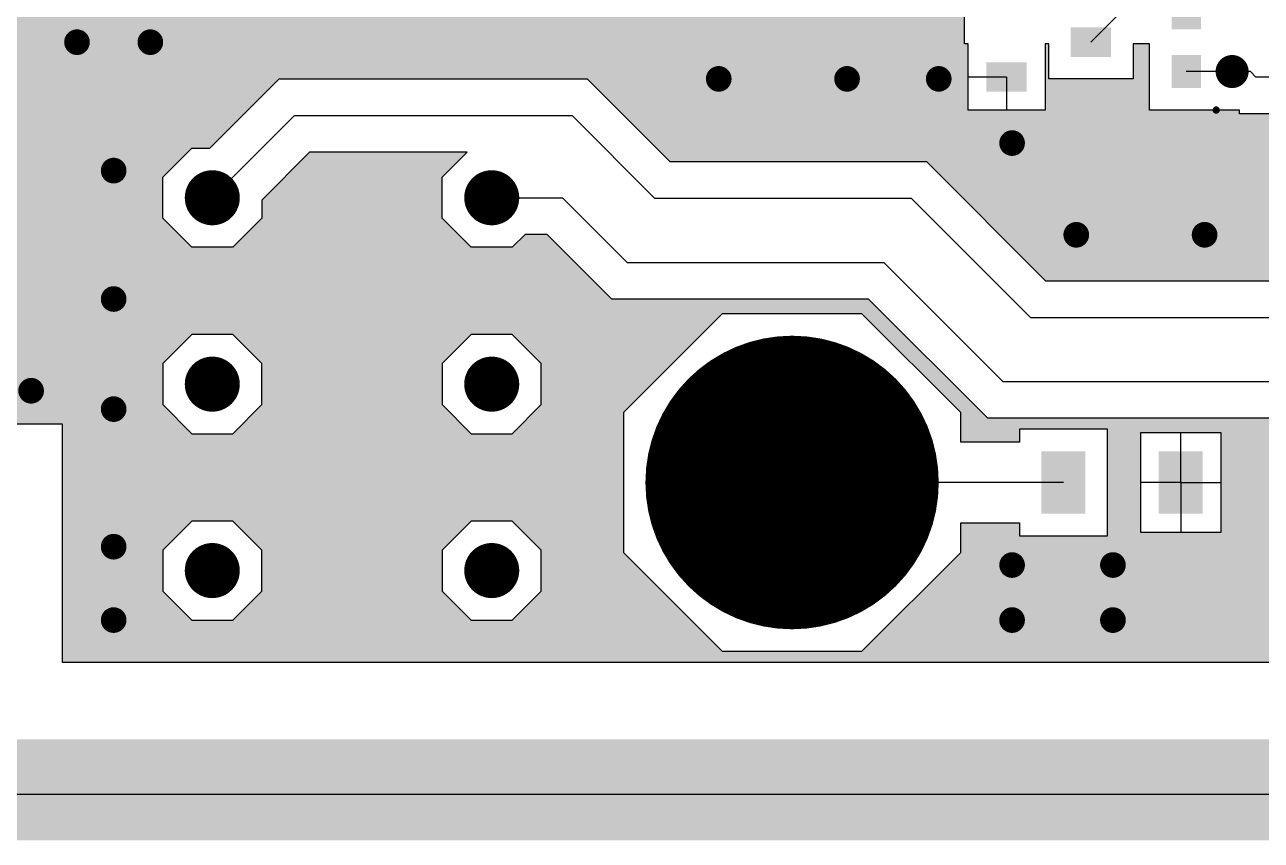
# Model space of a CAD drawing. Extents: x 295 to 953, y 10 to 290.
# Drawn here: x 518.8 to 574.4, y 85.4 to 122.1 of the extents above; entities that cross this region are included whole.
import ezdxf

# ---------------------------------------------------------------- set-up
doc = ezdxf.new("R2010")
doc.units = 0
doc.header["$LTSCALE"] = 5
doc.header["$MEASUREMENT"] = 0
doc.layers.get('0').update_dxf_attribs({"linetype": 'CONTINUOUS', "lineweight": 25})
doc.layers.add('16_COMP_GBR', color=1, linetype='CONTINUOUS')

msp = doc.modelspace()

# ---------------------------------------------------------------- linework, layer by layer
for points, const_width in [([(520.864, 121.3, 1), (521.441, 121.3, 1)], 0.577), ([(524.164, 121.3, 1), (524.741, 121.3, 1)], 0.577), ([(549.739, 119.65, 1), (550.316, 119.65, 1)], 0.577), ([(555.514, 119.65, 1), (556.091, 119.65, 1)], 0.577), ([(559.639, 119.65, 1), (560.216, 119.65, 1)], 0.577), ([(572.756, 119.98, 1), (573.499, 119.98, 1)], 0.742), ([(572.327, 118.248, 1), (572.492, 118.248, 1)], 0.165), ([(562.939, 116.763, 1), (563.516, 116.763, 1)], 0.577), ([(522.514, 115.525, 1), (523.091, 115.525, 1)], 0.577), ([(526.622, 114.304, 1), (527.86, 114.304, 1)], 1.238), ([(539.195, 114.304, 1), (540.433, 114.304, 1)], 1.238), ([(565.826, 112.638, 1), (566.404, 112.638, 1)], 0.577), ([(571.601, 112.638, 1), (572.179, 112.638, 1)], 0.577), ([(522.514, 109.75, 1), (523.091, 109.75, 1)], 0.577), ([(550.028, 101.5, 1), (556.628, 101.5, 1)], 6.6), ([(526.622, 105.922, 1), (527.86, 105.922, 1)], 1.238), ([(539.195, 105.922, 1), (540.433, 105.922, 1)], 1.238), ([(518.801, 105.625, 1), (519.379, 105.625, 1)], 0.577), ([(522.514, 104.8, 1), (523.091, 104.8, 1)], 0.577), ([(522.514, 98.613, 1), (523.091, 98.613, 1)], 0.577), ([(526.622, 97.54, 1), (527.86, 97.54, 1)], 1.238), ([(539.195, 97.54, 1), (540.433, 97.54, 1)], 1.238), ([(562.939, 97.788, 1), (563.516, 97.788, 1)], 0.577), ([(567.476, 97.788, 1), (568.054, 97.788, 1)], 0.577), ([(522.514, 95.313, 1), (523.091, 95.313, 1)], 0.577), ([(562.939, 95.313, 1), (563.516, 95.313, 1)], 0.577), ([(567.476, 95.313, 1), (568.054, 95.313, 1)], 0.577)]:
    msp.add_lwpolyline(points, format="xyb", close=True, dxfattribs=dict(const_width=const_width))
for points in [[(571.725, 123.363), (571.725, 121.878), (570.405, 123.363), (570.405, 121.878)], [(567.683, 121.96), (567.683, 120.64), (565.868, 121.96), (565.868, 120.64)], [(563.888, 120.393), (563.888, 119.073), (562.073, 120.393), (562.073, 119.073)], [(571.725, 120.723), (571.725, 119.238), (570.405, 120.723), (570.405, 119.238)], [(566.528, 102.903), (566.528, 100.098), (564.548, 102.903), (564.548, 100.098)], [(571.808, 102.903), (571.808, 100.098), (569.828, 102.903), (569.828, 100.098)]]:
    msp.add_solid(points)
at = {"layer": '16_COMP_GBR', "color": 7}
for p, q in [((561.083, 121.218), (561.083, 124.518)), ((566.775, 121.3), (568.095, 122.62)), ((561.248, 121.218), (561.083, 121.218)), ((561.248, 118.248), (561.248, 121.218)), ((564.713, 121.218), (564.713, 118.248)), ((564.878, 121.218), (564.713, 121.218)), ((564.878, 119.65), (564.878, 121.218)), ((568.676, 121.218), (568.673, 121.214)), ((568.673, 121.214), (568.673, 119.65)), ((569.415, 121.218), (568.676, 121.218)), ((569.415, 118.248), (569.415, 121.218)), ((527.135, 116.531), (530.254, 119.65)), ((530.254, 119.65), (544.111, 119.65)), ((544.111, 119.65), (547.823, 115.938)), ((562.98, 119.733), (561.248, 119.733)), ((562.98, 119.733), (562.98, 118.248)), ((568.673, 119.65), (564.878, 119.65)), ((573.128, 119.98), (571.065, 119.98)), ((573.953, 119.98), (573.128, 119.98)), ((573.953, 119.98), (574.2, 119.733)), ((575.355, 119.733), (574.2, 119.733)), ((527.241, 114.304), (530.937, 118)), ((530.937, 118), (543.428, 118)), ((547.14, 114.288), (543.428, 118)), ((564.713, 118.248), (561.248, 118.248)), ((572.41, 118.248), (569.415, 118.248)), ((573.458, 118.248), (572.41, 118.248)), ((573.458, 118.083), (573.458, 118.248)), ((577.253, 118.083), (573.458, 118.083)), ((525.014, 115.226), (526.319, 116.531)), ((526.319, 116.531), (527.135, 116.531)), ((531.62, 116.35), (529.469, 114.198)), ((538.71, 116.35), (531.62, 116.35)), ((537.587, 115.226), (538.71, 116.35)), ((547.823, 115.938), (559.373, 115.938)), ((559.373, 115.938), (564.736, 110.575)), ((525.014, 113.382), (525.014, 115.226)), ((537.587, 113.382), (537.587, 115.226)), ((529.469, 114.198), (529.469, 113.382)), ((539.814, 114.304), (542.999, 114.304)), ((545.903, 111.4), (542.999, 114.304)), ((547.14, 114.288), (558.69, 114.288)), ((564.053, 108.925), (558.69, 114.288)), ((526.319, 112.077), (525.014, 113.382)), ((529.469, 113.382), (528.163, 112.077)), ((538.892, 112.077), (537.587, 113.382)), ((541.314, 112.654), (540.736, 112.077)), ((542.315, 112.654), (541.314, 112.654)), ((545.219, 109.75), (542.315, 112.654)), ((528.163, 112.077), (526.319, 112.077)), ((540.736, 112.077), (538.892, 112.077)), ((545.903, 111.4), (557.453, 111.4)), ((562.815, 106.038), (557.453, 111.4)), ((564.736, 110.575), (664.844, 110.575)), ((556.769, 109.75), (545.219, 109.75)), ((562.132, 104.388), (556.769, 109.75)), ((550.184, 109.09), (545.738, 104.643)), ((556.471, 109.09), (550.184, 109.09)), ((560.918, 104.643), (556.471, 109.09)), ((564.053, 108.925), (665.528, 108.925)), ((526.319, 108.149), (525.014, 106.844)), ((528.163, 108.149), (526.319, 108.149)), ((529.469, 106.844), (528.163, 108.149)), ((538.892, 108.149), (537.587, 106.844)), ((540.736, 108.149), (538.892, 108.149)), ((542.042, 106.844), (540.736, 108.149)), ((525.014, 106.844), (525.014, 105)), ((529.469, 105), (529.469, 106.844)), ((537.587, 106.844), (537.587, 105)), ((542.042, 105), (542.042, 106.844)), ((562.815, 106.038), (666.765, 106.038)), ((525.014, 105), (526.319, 103.695)), ((528.163, 103.695), (529.469, 105)), ((537.587, 105), (538.892, 103.695)), ((540.736, 103.695), (542.042, 105)), ((545.738, 104.643), (545.738, 98.357)), ((560.918, 103.315), (560.918, 104.643)), ((513.48, 104.14), (520.493, 104.14)), ((520.493, 104.14), (520.493, 93.415)), ((667.448, 104.388), (562.132, 104.388)), ((526.319, 103.695), (528.163, 103.695)), ((538.892, 103.695), (540.736, 103.695)), ((563.558, 103.893), (563.558, 103.315)), ((567.518, 103.893), (563.558, 103.893)), ((567.518, 99.108), (567.518, 103.893)), ((569.003, 103.728), (569.003, 99.273)), ((572.633, 103.728), (569.003, 103.728)), ((570.818, 101.5), (570.818, 103.728)), ((572.633, 99.273), (572.633, 103.728)), ((563.558, 103.315), (560.918, 103.315)), ((565.538, 101.5), (553.328, 101.5)), ((570.818, 101.5), (569.003, 101.5)), ((570.818, 101.5), (570.818, 99.273)), ((570.818, 101.5), (572.633, 101.5)), ((526.319, 99.767), (525.014, 98.462)), ((528.163, 99.767), (526.319, 99.767)), ((529.469, 98.462), (528.163, 99.767)), ((538.892, 99.767), (537.587, 98.462)), ((540.736, 99.767), (538.892, 99.767)), ((542.042, 98.462), (540.736, 99.767)), ((560.918, 99.685), (563.558, 99.685)), ((560.918, 98.357), (560.918, 99.685)), ((563.558, 99.685), (563.558, 99.108)), ((563.558, 99.108), (567.518, 99.108)), ((569.003, 99.273), (572.633, 99.273)), ((525.014, 98.462), (525.014, 96.618)), ((529.469, 96.618), (529.469, 98.462)), ((537.587, 98.462), (537.587, 96.618)), ((542.042, 96.618), (542.042, 98.462)), ((545.738, 98.357), (550.184, 93.91)), ((556.471, 93.91), (560.918, 98.357)), ((525.014, 96.618), (526.319, 95.313)), ((528.163, 95.313), (529.469, 96.618)), ((537.587, 96.618), (538.892, 95.313)), ((540.736, 95.313), (542.042, 96.618)), ((526.319, 95.313), (528.163, 95.313)), ((538.892, 95.313), (540.736, 95.313)), ((550.184, 93.91), (556.471, 93.91)), ((520.493, 93.415), (718.654, 93.415)), ((842.078, 87.475), (508.778, 87.475))]:
    msp.add_line(p, q, dxfattribs=at)
for points in [[(513.48, 121.218), (513.48, 122.785), (561.083, 121.218), (561.083, 122.785)], [(513.48, 121.217), (513.48, 121.218), (561.248, 121.217), (561.083, 121.218)], [(513.48, 119.65), (513.48, 121.217), (561.248, 119.65), (561.248, 121.217)], [(564.713, 121.217), (564.713, 121.218), (564.878, 121.217), (564.713, 121.218)], [(564.713, 119.65), (564.713, 121.217), (564.878, 119.65), (564.878, 121.217)], [(568.673, 121.214), (568.676, 121.217), (569.415, 121.214), (569.415, 121.217)], [(568.673, 119.65), (568.673, 121.214), (569.415, 119.65), (569.415, 121.214)], [(568.676, 121.217), (568.676, 121.218), (569.415, 121.217), (568.676, 121.218)], [(513.48, 116.531), (513.48, 119.65), (527.135, 116.531), (530.254, 119.65)], [(513.48, 119.65), (513.48, 119.65), (530.254, 119.65), (544.111, 119.65)], [(545.513, 118.248), (544.111, 119.65), (561.248, 118.248), (561.248, 119.65)], [(564.713, 118.248), (564.713, 119.65), (569.415, 118.248), (569.415, 119.65)], [(545.513, 118.247), (545.513, 118.248), (573.458, 118.247), (569.415, 118.248)], [(545.678, 118.083), (545.513, 118.247), (573.458, 118.083), (573.458, 118.247)], [(546.916, 116.845), (545.678, 118.083), (580.058, 116.845), (580.058, 118.083)], [(547.823, 115.938), (546.916, 116.845), (579.233, 115.938), (579.233, 116.845)], [(546.916, 116.845), (546.916, 116.845), (579.233, 116.845), (580.058, 116.845)], [(513.48, 116.531), (513.48, 116.531), (526.319, 116.531), (527.135, 116.531)], [(513.48, 115.226), (513.48, 116.531), (525.014, 115.226), (526.319, 116.531)], [(530.496, 115.226), (531.62, 116.35), (537.587, 115.226), (538.71, 116.35)], [(531.62, 116.35), (531.62, 116.35), (538.71, 116.35), (531.62, 116.35)], [(564.406, 110.905), (559.373, 115.938), (579.233, 110.905), (579.233, 115.938)], [(513.48, 113.382), (513.48, 115.226), (525.014, 113.382), (525.014, 115.226)], [(529.469, 114.198), (530.496, 115.226), (537.587, 114.198), (537.587, 115.226)], [(529.469, 113.382), (529.469, 114.198), (537.587, 113.382), (537.587, 114.198)], [(513.48, 112.077), (513.48, 113.382), (526.319, 112.077), (525.014, 113.382)], [(528.163, 112.077), (529.469, 113.382), (538.892, 112.077), (537.587, 113.382)], [(540.736, 112.076), (541.314, 112.654), (542.893, 112.076), (542.315, 112.654)], [(541.314, 112.654), (541.314, 112.654), (542.315, 112.654), (541.314, 112.654)], [(513.48, 112.076), (513.48, 112.077), (528.163, 112.076), (526.319, 112.077)], [(513.48, 109.75), (513.48, 112.076), (545.219, 109.75), (542.893, 112.076)], [(528.163, 112.076), (528.163, 112.077), (540.736, 112.076), (538.892, 112.077)], [(564.736, 110.575), (564.406, 110.905), (664.844, 110.575), (665.174, 110.905)], [(513.48, 109.09), (513.48, 109.75), (557.429, 109.09), (556.769, 109.75)], [(513.48, 109.75), (513.48, 109.75), (556.471, 109.75), (545.219, 109.75)], [(513.48, 108.149), (513.48, 109.09), (549.244, 108.149), (550.184, 109.09)], [(513.48, 109.09), (513.48, 109.09), (550.184, 109.09), (556.471, 109.09)], [(560.918, 104.643), (556.471, 109.09), (561.876, 104.643), (557.429, 109.09)], [(513.48, 108.149), (513.48, 108.149), (526.319, 108.149), (528.163, 108.149)], [(513.48, 106.844), (513.48, 108.149), (525.014, 106.844), (526.319, 108.149)], [(528.163, 108.149), (528.163, 108.149), (538.892, 108.149), (540.736, 108.149)], [(529.469, 106.844), (528.163, 108.149), (537.587, 106.844), (538.892, 108.149)], [(542.042, 106.844), (540.736, 108.149), (547.939, 106.844), (549.244, 108.149)], [(513.48, 105), (513.48, 106.844), (525.014, 105), (525.014, 106.844)], [(529.469, 105), (529.469, 106.844), (537.587, 105), (537.587, 106.844)], [(542.042, 105), (542.042, 106.844), (546.094, 105), (547.939, 106.844)], [(513.48, 104.14), (513.48, 105), (525.873, 104.14), (525.014, 105)], [(528.163, 103.695), (529.469, 105), (538.892, 103.695), (537.587, 105)], [(540.736, 103.694), (541.685, 104.643), (545.738, 103.694), (545.738, 104.643)], [(541.685, 104.643), (542.042, 105), (545.738, 104.643), (546.094, 105)], [(560.918, 104.388), (560.918, 104.643), (562.132, 104.388), (561.876, 104.643)], [(520.493, 103.695), (520.493, 104.14), (526.319, 103.695), (525.873, 104.14)], [(560.918, 104.387), (560.918, 104.388), (572.633, 104.387), (562.132, 104.388)], [(560.918, 104.223), (560.918, 104.387), (702.653, 104.223), (702.653, 104.387)], [(560.918, 103.975), (560.918, 104.223), (706.448, 103.975), (706.448, 104.223)], [(572.633, 104.387), (667.448, 104.388), (702.653, 104.387), (702.653, 104.388)], [(520.493, 103.694), (520.493, 103.695), (528.163, 103.694), (526.319, 103.695)], [(520.493, 99.767), (520.493, 103.694), (545.738, 99.767), (545.738, 103.694)], [(528.163, 103.694), (528.163, 103.695), (540.736, 103.694), (538.892, 103.695)], [(560.918, 103.893), (560.918, 103.975), (708.015, 103.893), (708.015, 103.975)], [(560.918, 103.975), (560.918, 103.975), (708.015, 103.975), (706.448, 103.975)], [(560.918, 103.892), (560.918, 103.893), (563.558, 103.892), (567.518, 103.893)], [(560.918, 103.315), (560.918, 103.892), (563.558, 103.315), (563.558, 103.892)], [(567.518, 103.728), (567.518, 103.893), (708.015, 103.728), (708.015, 103.893)], [(567.518, 103.727), (567.518, 103.728), (569.003, 103.727), (572.633, 103.728)], [(567.518, 99.273), (567.518, 103.727), (569.003, 99.273), (569.003, 103.727)], [(572.633, 100.18), (572.633, 103.728), (708.015, 100.18), (708.015, 103.728)], [(572.633, 99.273), (572.633, 100.18), (712.797, 99.273), (711.889, 100.18)], [(520.493, 99.767), (520.493, 99.767), (526.319, 99.767), (528.163, 99.767)], [(520.493, 98.462), (520.493, 99.767), (525.014, 98.462), (526.319, 99.767)], [(528.163, 99.767), (528.163, 99.767), (538.892, 99.767), (540.736, 99.767)], [(529.469, 98.462), (528.163, 99.767), (537.587, 98.462), (538.892, 99.767)], [(542.042, 98.462), (540.736, 99.767), (545.738, 98.462), (545.738, 99.767)], [(560.918, 99.108), (560.918, 99.685), (563.558, 99.108), (563.558, 99.685)], [(560.918, 99.685), (560.918, 99.685), (563.558, 99.685), (560.918, 99.685)], [(560.918, 98.357), (560.918, 99.108), (713.712, 98.357), (712.962, 99.108)], [(567.518, 99.108), (567.518, 99.273), (712.962, 99.108), (712.797, 99.273)], [(520.493, 96.618), (520.493, 98.462), (525.014, 96.618), (525.014, 98.462)], [(529.469, 96.618), (529.469, 98.462), (537.587, 96.618), (537.587, 98.462)], [(542.042, 98.357), (542.042, 98.462), (545.738, 98.357), (545.738, 98.462)], [(542.042, 96.618), (542.042, 98.357), (547.477, 96.618), (545.738, 98.357)], [(556.471, 93.91), (560.918, 98.357), (718.159, 93.91), (713.712, 98.357)], [(520.493, 95.313), (520.493, 96.618), (526.319, 95.313), (525.014, 96.618)], [(528.163, 95.313), (529.469, 96.618), (538.892, 95.313), (537.587, 96.618)], [(540.736, 95.313), (542.042, 96.618), (548.782, 95.313), (547.477, 96.618)], [(520.493, 93.91), (520.493, 95.313), (550.184, 93.91), (548.782, 95.313)], [(520.493, 93.415), (520.493, 93.91), (718.654, 93.415), (718.159, 93.91)], [(505.89, 88.465), (505.89, 89.95), (868.065, 88.465), (868.065, 89.95)], [(505.89, 89.95), (505.89, 89.95), (868.065, 89.95), (517.44, 89.95)], [(505.89, 85.825), (505.89, 88.465), (865.425, 85.825), (868.065, 88.465)], [(506.303, 85.413), (505.89, 85.825), (865.013, 85.413), (865.425, 85.825)]]:
    msp.add_solid(points, dxfattribs=at)

doc.saveas('drawing.dxf')
